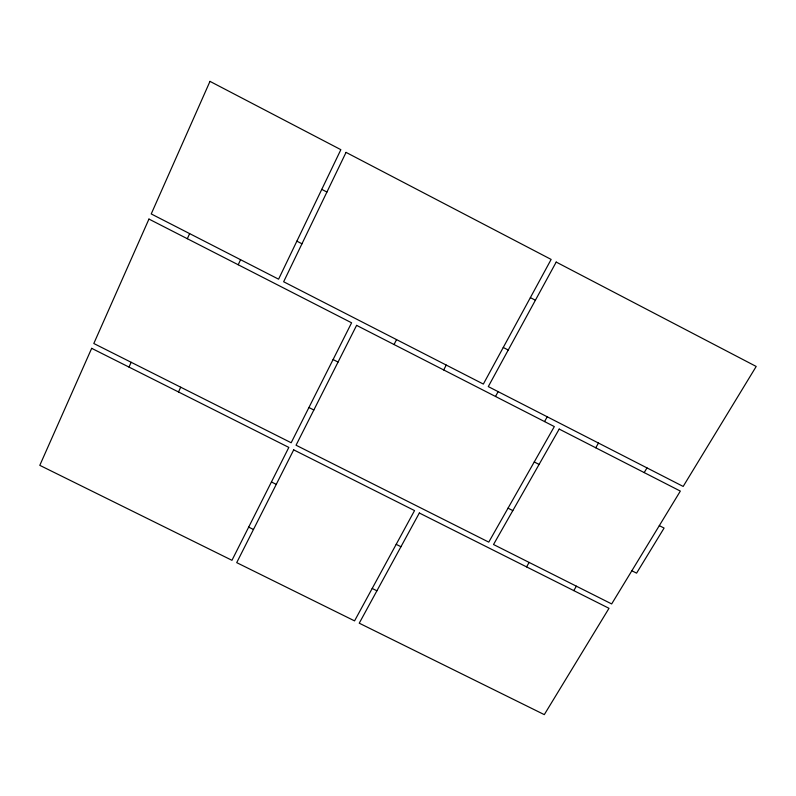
<?xml version="1.0" encoding="UTF-8"?>
<svg xmlns="http://www.w3.org/2000/svg" width="796" height="796" viewBox="0 0 796 796"><rect width="100%" height="100%" fill="white"/><g stroke="black" fill="none" stroke-linecap="round" stroke-linejoin="round"><path stroke-width="1.19" d="M128.982 367.085L131.161 362.289M187.329 238.71L189.637 233.616M178.493 391.96L180.722 387.214M238.213 264.76L240.581 259.705M394.03 344.529L396.567 339.613M443.68 369.941L446.267 365.075M495.5 396.468L498.137 391.652M544.544 421.572L547.24 416.796M526.564 566.881L529.141 562.434M595.736 447.78L598.483 443.054M573.767 590.602L576.404 586.194M644.193 472.585L646.989 467.899M248.68 527.111L253.466 529.489M372.2 588.453L376.916 590.791M271.426 481.958L276.262 484.376M396.189 544.335L400.945 546.723M308.928 407.512L313.843 410M508.027 508.166L512.823 510.594M631.855 570.762L636.581 573.15L664.093 528.066L659.317 525.639M333.086 359.543L338.051 362.071M534.245 461.959L539.091 464.426M296.868 241.158L301.973 243.785M503.261 347.474L508.236 350.031M321.773 189.368L326.927 192.035M530.375 297.624L535.4 300.231M91.669 348.33L39.8 465.342L231.964 560.304L288.829 447.412L91.669 348.33M148.951 219.069L93.809 343.504L291.177 442.755L351.593 322.798L148.951 219.069M209.985 81.371L151.23 213.935L278.59 279.177L340.857 149.678L209.985 81.371M346.051 152.384L283.645 281.764L483.351 384.07L551.14 259.426L346.051 152.384M293.704 449.859L236.71 562.643L354.558 620.88L414.547 510.584L293.704 449.859M356.598 325.365L296.052 445.213L488.764 542.126L554.324 426.576L356.598 325.365M419.343 513.002L359.245 623.188L544.295 714.629L609 608.313L419.343 513.002M556.205 262.073L488.286 386.597L683.177 486.436L756.2 366.459L556.205 262.073M559.2 429.074L493.52 544.514L611.666 603.935L680.341 491.092L559.2 429.074"/></g></svg>
